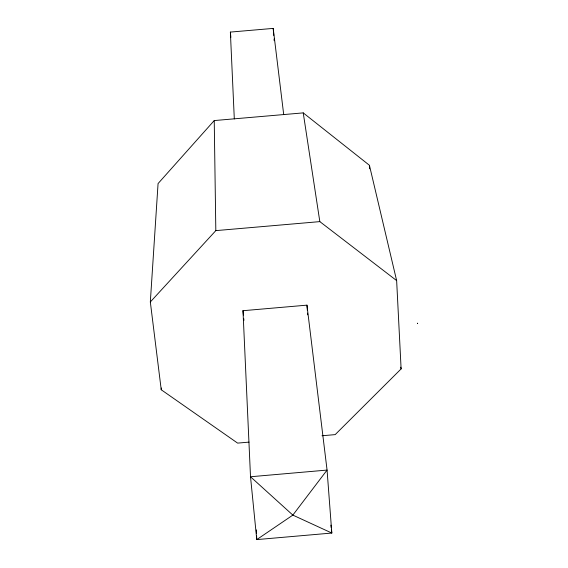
<?xml version="1.0" encoding="UTF-8"?>
<svg xmlns="http://www.w3.org/2000/svg" width="568" height="568" viewBox="0 0 568 568"><rect width="100%" height="100%" fill="white"/><g stroke="black" fill="none" stroke-linecap="round" stroke-linejoin="round"><path stroke-width="0.85" d="M249.047 442.117L237.623 443.111L161.234 389.762L161.319 387.994M161.234 389.762L150.328 301.97L158.067 183.563L214.235 120.565L303.234 112.883L369.427 165.288L396.641 280.606L401.115 368.909L335.177 434.619L321.999 435.762M150.328 301.97L215.826 230.622L319.827 221.619L396.641 280.606M242.99 310.703L306.954 305.151L327.069 470.077L331.818 533.047L256.771 539.6L250.509 476.751L242.99 310.703L243.416 315.098M234.307 118.925L230.374 32.085L273.201 28.4L283.716 114.658M400.738 367.184L401.115 368.909M303.234 112.883L319.827 221.619M330.874 525.13L331.187 527.771M331.4 529.532L331.818 533.047L292.847 515.105L250.509 476.751L327.069 470.077L292.847 515.105L256.771 539.6L256.601 536.057M243.757 318.62L243.928 320.38M230.374 32.085L230.864 37.36M273.201 28.4L273.769 35.436M274.053 38.951L274.195 40.711M306.954 305.151L307.359 310.44M307.565 313.082L307.707 314.842M369.477 166.168L369.626 168.817M256.296 529.866L256.473 533.402M214.235 120.565L215.826 230.622M417.672 323.547L417.381 323.164L417.629 323.618"/></g></svg>
